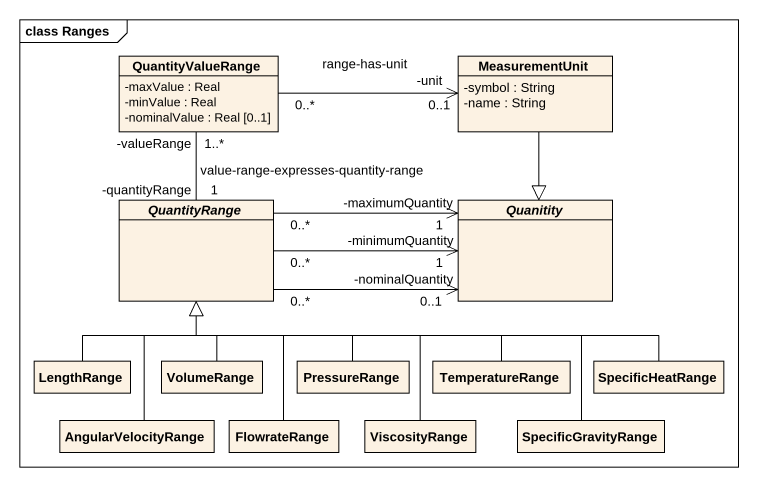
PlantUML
@startuml
mainframe class Ranges
hide circle
hide empty members
skinparam classAttributeIconSize 0
class QuantityValueRange {
  -maxValue : Real
  -minValue : Real
  -nominalValue : Real [0..1]
}
class MeasurementUnit {
  -symbol : String
  -name : String
}
abstract class QuantityRange
abstract class Quanitity
class LengthRange
class VolumeRange
class PressureRange
class TemperatureRange
class SpecificHeatRange
class AngularVelocityRange
class FlowrateRange
class ViscosityRange
class SpecificGravityRange
QuantityValueRange "0..*" -right-> "-unit\n0..1" MeasurementUnit : range-has-unit
QuantityValueRange "-valueRange\n1..*" -- "-quantityRange\n1" QuantityRange : value-range-expresses-quantity-range
MeasurementUnit --|> Quanitity
QuantityRange "0..*" -right-> "-maximumQuantity\n1" Quanitity
QuantityRange "0..*" -right-> "-minimumQuantity\n1" Quanitity
QuantityRange "0..*" -right-> "-nominalQuantity\n0..1" Quanitity
LengthRange -up-|> QuantityRange
VolumeRange -up-|> QuantityRange
PressureRange -up-|> QuantityRange
TemperatureRange -left-|> QuantityRange
SpecificHeatRange -left-|> QuantityRange
AngularVelocityRange -up-|> QuantityRange
FlowrateRange -up-|> QuantityRange
ViscosityRange -up-|> QuantityRange
SpecificGravityRange -left-|> QuantityRange
@enduml
